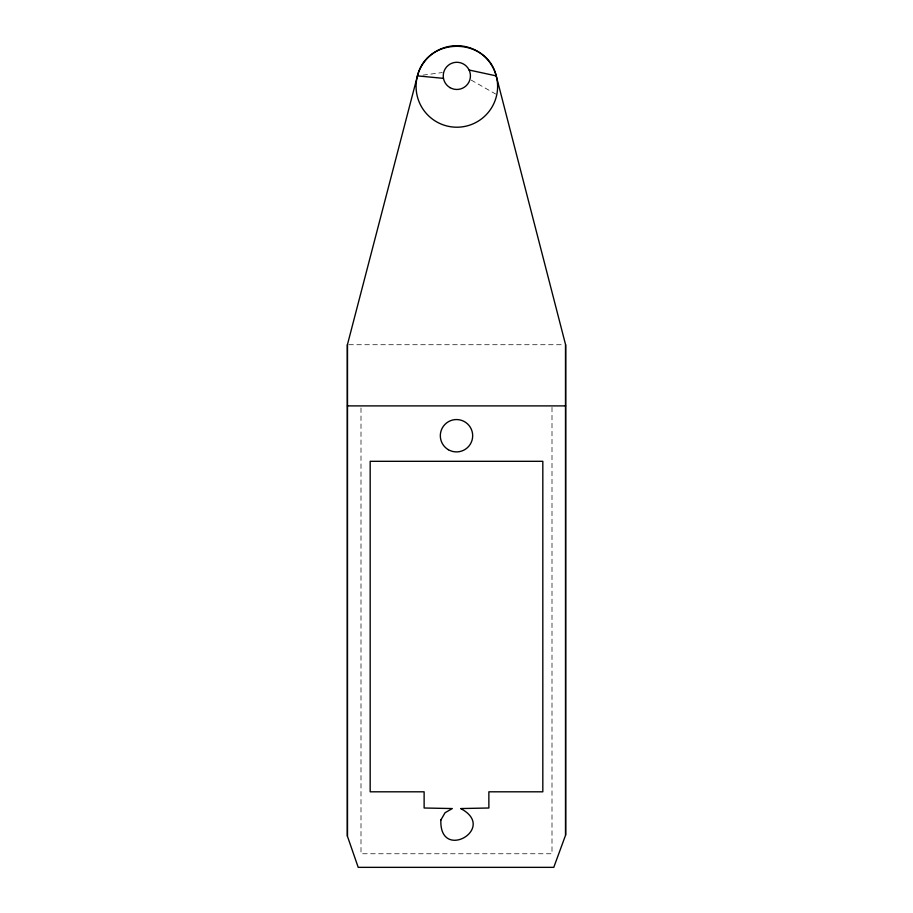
<?xml version="1.0" encoding="UTF-8"?>
<svg xmlns="http://www.w3.org/2000/svg" width="913" height="913" viewBox="0 0 913 913"><rect width="100%" height="100%" fill="white"/><g stroke="black" fill="none" stroke-linecap="round" stroke-linejoin="round"><path stroke-width="0.68" stroke-dasharray="4.57 3.42" d="M422.97 75.14L442.326 72.549M348.823 344.726L564.166 344.726M471.199 80.093L495.691 94.039M552 407.324L552 853.758L361 853.758L361 407.324"/><path stroke-width="1.37" d="M347.408 836.16L347.408 344.726L417.446 75.882C426.942 36.474 486.732 36.474 496.227 75.882L565.592 344.726L565.592 835.144L553.769 867.35L358.204 867.35L347.408 836.16L347.408 344.726M565.592 835.144L565.592 344.726M347.408 405.897L565.592 405.897M469.111 70.027L496.227 75.882A40.777 40.777 0 0 1 456.842 127.215A40.777 40.777 0 0 1 417.458 75.882L443.467 78.358M417.446 75.882A40.788 40.788 0 0 1 496.227 75.882M440.865 820C439.21 862.329 498.167 828.285 460.688 808.553L488.866 808.005L488.866 791.811L542.824 791.811L542.824 461.305L370.176 461.305L370.176 791.811L424.123 791.811L424.123 808.005L452.312 808.553L445.053 812.741L440.865 820M448.409 449.744A16.183 16.183 0 0 0 472.683 435.729A16.183 16.183 0 0 0 448.409 421.715A16.183 16.183 0 0 0 448.409 449.744M450.041 87.648A13.592 13.592 0 0 0 470.435 75.882A13.592 13.592 0 0 0 450.041 64.104A13.592 13.592 0 0 0 450.041 87.648"/></g></svg>
